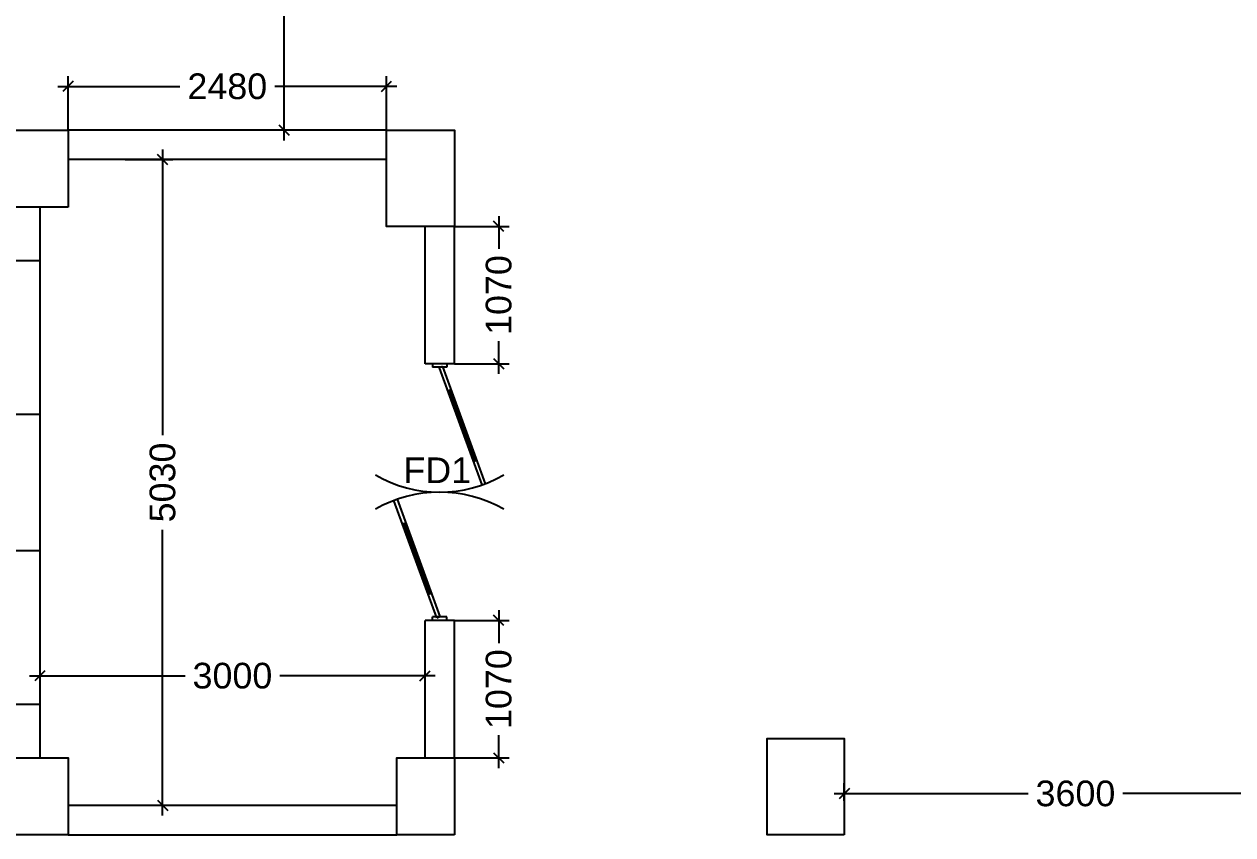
# Model space of a CAD drawing. Extents: x 7620542 to 7843793, y -6476226 to -6093835.
# Drawn here: x 7693232 to 7702645, y -6408579 to -6402265 of the extents above; entities that cross this region are included whole.
import ezdxf
from ezdxf.enums import TextEntityAlignment as Align

# ---------------------------------------------------------------- set-up
doc = ezdxf.new("R2010")
doc.units = 0
doc.header["$LTSCALE"] = 600
doc.header["$MEASUREMENT"] = 0
doc.header["$PDMODE"] = 35
doc.layers.get('0').update_dxf_attribs({"linetype": 'CONTINUOUS'})
doc.layers.get('Defpoints').update_dxf_attribs({"linetype": 'CONTINUOUS'})
for name, color, linetype in [('DOOR', 32, 'CONTINUOUS'), ('Fire Door', 10, 'CONTINUOUS'), ('LA-column', 3, 'CONTINUOUS'), ('Walls', 7, 'CONTINUOUS'), ('Working Dim', 5, 'CONTINUOUS')]:
    doc.layers.add(name, color=color, linetype=linetype)
doc.styles.add('ari', font='arial.ttf')
doc.styles.add('ARIAL', font='arial.ttf')
doc.dimstyles.new('int. dim', dxfattribs={"dimtxt": 450, "dimasz": 80, "dimexe": 80, "dimexo": 0, "dimgap": 70, "dimtad": 0, "dimdec": 0, "dimzin": 12, "dimdsep": 46, "dimtxsty": 'ari', "dimblk": 'OBLIQUE', "dimcen": 2, "dimdle": 80, "dimclrd": 256, "dimclre": 256, "dimclrt": 6, "dimadec": 0, "dimazin": 0, "dimtfac": 1, "dimtdec": 0, "dimtix": 1, "dimtmove": 2, "dimatfit": 3, "dimfxl": 1, "dimtolj": 1, "dimtzin": 0, "dimlwd": -1, "dimlwe": -1, "dimarcsym": 0})

# ---------------------------------------------------------------- blocks, each defined once
blk = doc.blocks.new('_Oblique')
at = {"color": 0, "linetype": 'ByBlock', "lineweight": -2}
blk.add_line((-0.5, -0.5), (0.5, 0.5), dxfattribs=at)
blk = doc.blocks.new('*D894')
at = {"layer": 'Defpoints', "color": 0, "transparency": 16777216}
for p in [(7695255.9, -6397809.7), (7695984.1, -6397809.7, -1.7), (7695984.1, -6403089.7, -1.7)]:
    blk.add_point(p, dxfattribs=at)
at = {"layer": 'Working Dim', "transparency": 16777216}
for p, q in [((7695255.9, -6397729.7), (7695255.9, -6400081.4)), ((7695984.1, -6397809.7), (7695175.9, -6397809.7)), ((7695255.9, -6403169.7), (7695255.9, -6400818)), ((7695984.1, -6403089.7), (7695175.9, -6403089.7))]:
    blk.add_line(p, q, dxfattribs=at)
at = {"layer": 'Working Dim', "transparency": 16777216, "xscale": 80, "yscale": 80, "zscale": 80}
for p, rotation in [((7695255.9, -6397809.7), 90), ((7695255.9, -6403089.7), 270)]:
    blk.add_blockref('_Oblique', p, dxfattribs=dict(at, rotation=rotation))
at = {"layer": 'Working Dim', "color": 6, "transparency": 16777216, "insert": (7695255.9, -6400449.7), "char_height": 200, "attachment_point": 5, "rotation": 90, "style": 'ari'}
blk.add_mtext('\\A1;5280', dxfattribs=at)
blk = doc.blocks.new('*D2220')
at = {"layer": 'Defpoints', "color": 0, "transparency": 16777216}
for p in [(7693354, -6407263.1, 14.7), (7696354.2, -6407340.8), (7696354.2, -6407355.1, 15.9)]:
    blk.add_point(p, dxfattribs=at)
at = {"layer": 'Working Dim', "transparency": 16777216}
for p, q in [((7693354, -6407263.1), (7693354, -6407420.8)), ((7696354.2, -6407355.1), (7696354.2, -6407260.8)), ((7693274, -6407340.8), (7694485.9, -6407340.8)), ((7696434.2, -6407340.8), (7695222.3, -6407340.8))]:
    blk.add_line(p, q, dxfattribs=at)
at = {"layer": 'Working Dim', "transparency": 16777216, "xscale": 80, "yscale": 80, "zscale": 80, "rotation": 180}
blk.add_blockref('_Oblique', (7693354, -6407340.8), dxfattribs=at)
at = {"layer": 'Working Dim', "transparency": 16777216, "xscale": 80, "yscale": 80, "zscale": 80}
blk.add_blockref('_Oblique', (7696354.2, -6407340.8), dxfattribs=at)
at = {"layer": 'Working Dim', "color": 6, "transparency": 16777216, "insert": (7694854.1, -6407340.8), "char_height": 200, "attachment_point": 5, "style": 'ari'}
blk.add_mtext('\\A1;3000', dxfattribs=at)
blk = doc.blocks.new('*D2227')
at = {"layer": 'Defpoints', "color": 0, "transparency": 16777216}
for p in [(7694018.7, -6403320.1, 5.7), (7694310.4, -6403320.1), (7694018.8, -6408349.6, 2.2)]:
    blk.add_point(p, dxfattribs=at)
at = {"layer": 'Working Dim', "transparency": 16777216}
for p, q in [((7694310.4, -6403240.1), (7694310.4, -6405466.6)), ((7694018.7, -6403320.1), (7694390.4, -6403320.1)), ((7694310.4, -6408429.6), (7694310.4, -6406203.2)), ((7694018.8, -6408349.6), (7694390.4, -6408349.6))]:
    blk.add_line(p, q, dxfattribs=at)
at = {"layer": 'Working Dim', "transparency": 16777216, "xscale": 80, "yscale": 80, "zscale": 80}
for p, rotation in [((7694310.4, -6403320.1), 90), ((7694310.4, -6408349.6), 270)]:
    blk.add_blockref('_Oblique', p, dxfattribs=dict(at, rotation=rotation))
at = {"layer": 'Working Dim', "color": 6, "transparency": 16777216, "insert": (7694310.4, -6405834.9), "char_height": 200, "attachment_point": 5, "rotation": 90, "style": 'ari'}
blk.add_mtext('\\A1;5030', dxfattribs=at)
blk = doc.blocks.new('*D2230')
at = {"layer": 'Defpoints', "color": 0, "transparency": 16777216}
for p in [(7693574.1, -6402749.8), (7693574.1, -6403089.7), (7696054.1, -6403089.7)]:
    blk.add_point(p, dxfattribs=at)
at = {"layer": 'Working Dim', "transparency": 16777216}
for p, q in [((7693574.1, -6403089.7), (7693574.1, -6402669.8)), ((7696054.1, -6403089.7), (7696054.1, -6402669.8)), ((7693494.1, -6402749.8), (7694444.1, -6402749.8)), ((7696134.1, -6402749.8), (7695184.1, -6402749.8))]:
    blk.add_line(p, q, dxfattribs=at)
at = {"layer": 'Working Dim', "transparency": 16777216, "xscale": 80, "yscale": 80, "zscale": 80, "rotation": 180}
blk.add_blockref('_Oblique', (7693574.1, -6402749.8), dxfattribs=at)
at = {"layer": 'Working Dim', "transparency": 16777216, "xscale": 80, "yscale": 80, "zscale": 80}
blk.add_blockref('_Oblique', (7696054.1, -6402749.8), dxfattribs=at)
at = {"layer": 'Working Dim', "color": 6, "transparency": 16777216, "insert": (7694814.1, -6402749.8), "char_height": 200, "attachment_point": 5, "style": 'ari'}
blk.add_mtext('\\A1;2480', dxfattribs=at)
blk = doc.blocks.new('*D2231')
at = {"layer": 'Defpoints', "color": 0, "transparency": 16777216}
for p in [(7696584.2, -6403839.7), (7696928.1, -6403839.7), (7696584.2, -6404909.6)]:
    blk.add_point(p, dxfattribs=at)
at = {"layer": 'Working Dim', "transparency": 16777216}
for p, q in [((7696928.1, -6403759.7), (7696928.1, -6404015.8)), ((7696584.2, -6403839.7), (7697008.1, -6403839.7)), ((7696928.1, -6404989.6), (7696928.1, -6404733.5)), ((7696584.2, -6404909.6), (7697008.1, -6404909.6))]:
    blk.add_line(p, q, dxfattribs=at)
at = {"layer": 'Working Dim', "transparency": 16777216, "xscale": 80, "yscale": 80, "zscale": 80}
for p, rotation in [((7696928.1, -6403839.7), 90), ((7696928.1, -6404909.6), 270)]:
    blk.add_blockref('_Oblique', p, dxfattribs=dict(at, rotation=rotation))
at = {"layer": 'Working Dim', "color": 6, "transparency": 16777216, "insert": (7696928.1, -6404374.7), "char_height": 200, "attachment_point": 5, "rotation": 90, "style": 'ari'}
blk.add_mtext('\\A1;1070', dxfattribs=at)
blk = doc.blocks.new('*D2232')
at = {"layer": 'Defpoints', "color": 0, "transparency": 16777216}
for p in [(7696584.1, -6406909.6, 10.7), (7696584.1, -6407979.5), (7696928.1, -6407979.5)]:
    blk.add_point(p, dxfattribs=at)
at = {"layer": 'Working Dim', "transparency": 16777216}
for p, q in [((7696584.1, -6406909.6), (7697008.1, -6406909.6)), ((7696928.1, -6406829.6), (7696928.1, -6407085.7)), ((7696928.1, -6408059.5), (7696928.1, -6407803.4)), ((7696584.1, -6407979.5), (7697008.1, -6407979.5))]:
    blk.add_line(p, q, dxfattribs=at)
at = {"layer": 'Working Dim', "transparency": 16777216, "xscale": 80, "yscale": 80, "zscale": 80}
for p, rotation in [((7696928.1, -6406909.6), 90), ((7696928.1, -6407979.5), 270)]:
    blk.add_blockref('_Oblique', p, dxfattribs=dict(at, rotation=rotation))
at = {"layer": 'Working Dim', "color": 6, "transparency": 16777216, "insert": (7696928.1, -6407444.5), "char_height": 200, "attachment_point": 5, "rotation": 90, "style": 'ari'}
blk.add_mtext('\\A1;1070', dxfattribs=at)
blk = doc.blocks.new('A$C15456D16')
at = {"layer": 'Fire Door'}
for p, q in [((969.1, -3.6), (55.6, 329)), ((969.1, -3.6), (55.6, 329)), ((969.2, -3.6), (55.6, 329)), ((978.6, 22.6), (65.1, 355.1)), ((978.6, 22.6), (65.1, 355.1)), ((978.7, 22.6), (65.1, 355.1)), ((247.8, 288.6), (238.3, 262.5)), ((247.8, 288.6), (238.3, 262.5)), ((247.8, 288.6), (238.3, 262.5)), ((791.2, 76), (243, 275.5)), ((791.2, 76), (243, 275.5)), ((791.2, 76), (243, 275.5)), ((-1000, 55.6), (-972.2, 55.6)), ((-1000, -55.6), (-1000, 55.6)), ((-1000, 55.6), (-972.2, 55.6)), ((-1000, -55.6), (-1000, 55.6)), ((-1000, 55.6), (-972.2, 55.6)), ((-1000, -55.6), (-1000, 55.6)), ((-978.6, -22.6), (-969.1, 3.6)), ((-978.6, -22.6), (-969.1, 3.6)), ((-978.6, -22.6), (-969.1, 3.6)), ((-972.2, -55.6), (-972.2, 55.6)), ((-972.2, -55.6), (-972.2, 55.6)), ((-972.2, -55.6), (-972.2, 55.6)), ((-969.1, 3.6), (-55.6, -329)), ((-969.1, 3.6), (-55.6, -329)), ((-969.1, 3.6), (-55.5, -329)), ((795.9, 89.1), (786.4, 63)), ((795.9, 89.1), (786.4, 63)), ((795.9, 89.1), (786.4, 63)), ((978.6, 22.6), (969.1, -3.6)), ((978.6, 22.6), (969.1, -3.6)), ((978.7, 22.6), (969.2, -3.6)), ((1000, 55.6), (972.2, 55.6)), ((972.2, -55.6), (972.2, 55.6)), ((1000, 55.6), (972.2, 55.6)), ((972.2, -55.6), (972.2, 55.6)), ((1000, 55.6), (972.2, 55.6)), ((972.2, -55.6), (972.2, 55.6)), ((1000, -55.6), (1000, 55.6)), ((1000, -55.6), (1000, 55.6)), ((1000, -55.6), (1000, 55.6)), ((-1000, -55.6), (-972.2, -55.6)), ((-1000, -55.6), (-972.2, -55.6)), ((-1000, -55.6), (-972.2, -55.6)), ((-978.6, -22.6), (-65.1, -355.1)), ((-978.6, -22.6), (-65.1, -355.1)), ((-978.6, -22.6), (-65, -355.1)), ((-795.9, -89.1), (-786.4, -63)), ((-795.9, -89.1), (-786.4, -63)), ((-795.9, -89.1), (-786.4, -63)), ((-791.2, -76), (-243, -275.5)), ((-791.2, -76), (-243, -275.5)), ((-791.2, -76), (-243, -275.5)), ((1000, -55.6), (972.2, -55.6)), ((1000, -55.6), (972.2, -55.6)), ((1000, -55.6), (972.2, -55.6)), ((-238.3, -262.5), (-247.8, -288.6)), ((-238.3, -262.5), (-247.8, -288.6)), ((-238.3, -262.5), (-247.8, -288.6))]:
    blk.add_line(p, q, dxfattribs=at)
at = {"layer": 'Fire Door', "extrusion": (0, 0, -1)}
for centre, major_axis, start_param, end_param in [((-1000, 0), (-1000, 0.1), 2.617886, 3.665084), ((-1000, 0), (-1000, 0.1), 2.617886, 3.665084), ((-1000, 0), (-1000, 0.1), 2.617886, 3.665084), ((1000, 0), (1000, 0.1), 2.618102, 3.665299), ((1000, 0), (1000, 0.1), 2.618102, 3.665299), ((1000, 0), (1000, 0.1), 2.618102, 3.665299)]:
    blk.add_ellipse(centre, major_axis=major_axis, ratio=1, start_param=start_param, end_param=end_param, dxfattribs=at)
blk = doc.blocks.new('*D2519')
at = {"layer": 'Defpoints', "color": 0, "transparency": 16777216}
for p in [(7699619, -6408314.3, -5.3), (7703219.1, -6408258.1), (7703219.1, -6408314.3, 7.2)]:
    blk.add_point(p, dxfattribs=at)
at = {"layer": 'Working Dim', "transparency": 16777216}
for p, q in [((7699619, -6408314.3), (7699619, -6408178.1)), ((7703219.1, -6408314.3), (7703219.1, -6408178.1)), ((7699539, -6408258.1), (7701050.8, -6408258.1)), ((7703299.1, -6408258.1), (7701787.3, -6408258.1))]:
    blk.add_line(p, q, dxfattribs=at)
at = {"layer": 'Working Dim', "transparency": 16777216, "xscale": 80, "yscale": 80, "zscale": 80, "rotation": 180}
blk.add_blockref('_Oblique', (7699619, -6408258.1), dxfattribs=at)
at = {"layer": 'Working Dim', "transparency": 16777216, "xscale": 80, "yscale": 80, "zscale": 80}
blk.add_blockref('_Oblique', (7703219.1, -6408258.1), dxfattribs=at)
at = {"layer": 'Working Dim', "color": 6, "transparency": 16777216, "insert": (7701419.1, -6408258.1), "char_height": 200, "attachment_point": 5, "style": 'ari'}
blk.add_mtext('\\A1;3600', dxfattribs=at)

msp = doc.modelspace()

# ---------------------------------------------------------------- linework, layer by layer
at = {"layer": 'DOOR', "linetype": 'Continuous', "elevation": -12.441}
for points in [[(7693124.044, -6405304.806), (7693124.044, -6404104.806), (7693354.044, -6404104.806), (7693354.044, -6405304.806)], [(7693124.134, -6407564.58), (7693124.134, -6406364.58), (7693354.134, -6406364.58), (7693354.134, -6407564.58)]]:
    msp.add_lwpolyline(points, close=True, dxfattribs=at)
at = {"layer": 'LA-column', "color": 2}
for points, elevation in [([(7693574.134, -6403689.722), (7693124.134, -6403689.722), (7693124.134, -6403089.722), (7693574.134, -6403089.722)], -9.699), ([(7696584.148, -6403839.722), (7696054.148, -6403839.722), (7696054.148, -6403089.722), (7696584.148, -6403089.722)], -4.092), ([(7699618.973, -6408579.442), (7699018.973, -6408579.442), (7699018.973, -6407829.442), (7699618.973, -6407829.442)], -5.339), ([(7693574.134, -6408579.442), (7693124.134, -6408579.442), (7693124.134, -6407979.442), (7693574.134, -6407979.442)], -9.699), ([(7696584.148, -6408579.442), (7696134.148, -6408579.442), (7696134.148, -6407979.442), (7696584.148, -6407979.442)], -4.092)]:
    msp.add_lwpolyline(points, close=True, dxfattribs=dict(at, elevation=elevation))
at = {"layer": 'Walls', "linetype": 'Continuous'}
for p, q in [((7696054.148, -6403089.739, -12.441), (7693574.134, -6403089.739, -12.441)), ((7696054.148, -6403320.099, -12.441), (7693574.044, -6403320.099, -12.441)), ((7693354.134, -6403689.739, -12.441), (7693354.134, -6407979.459, -12.441)), ((7696354.152, -6404909.609, -12.441), (7696354.152, -6403839.722, -12.441)), ((7696584.152, -6404909.609, -12.441), (7696584.152, -6403839.722, -12.441)), ((7696584.152, -6404909.609, -12.441), (7696354.152, -6404909.609, -12.441)), ((7696584.152, -6406909.609, -12.441), (7696354.152, -6406909.609, -12.441)), ((7696354.152, -6407979.325, -12.441), (7696354.152, -6406909.609, -12.441)), ((7696584.148, -6407979.459, -12.441), (7696584.148, -6406909.609, -1.702)), ((7693574.134, -6408349.63, -12.441), (7696134.108, -6408349.63, -12.441)), ((7693574.134, -6408579.459, -12.441), (7696134.148, -6408579.459, -12.441))]:
    msp.add_line(p, q, dxfattribs=at)

# ---------------------------------------------------------------- block references
at = {"layer": 'Fire Door', "color": 3, "lineweight": 0, "xscale": -1, "rotation": 90}
msp.add_blockref('A$C15456D16', (7696467.351, -6405909.59, -12.441), dxfattribs=at)

# ---------------------------------------------------------------- texts
at = {"layer": 'Fire Door', "style": 'ARIAL'}
msp.add_text('FD1', height=200, dxfattribs=at).set_placement((7696449.236, -6405839.552, -11.463), align=Align.CENTER)

# ---------------------------------------------------------------- dimensions: what is measured, and where the dimension line sits
at = {"layer": 'Working Dim'}
for base, p1, p2, picture, middle in [((7695255.883, -6397809.656, -7.31), (7695984.081, -6403089.744, -9.02), (7695984.078, -6397809.656, -9.02), '*D894', (7695255.883, -6400449.7, -7.31)), ((7694310.397, -6403320.099, -12.441), (7694018.75, -6408349.63, -10.255), (7694018.745, -6403320.099, -6.696), '*D2227', (7694310.397, -6405834.865, -12.441)), ((7696928.124, -6403839.722, -12.441), (7696584.152, -6404909.609, -12.441), (7696584.152, -6403839.722, -12.441), '*D2231', (7696928.124, -6404374.665, -12.441)), ((7696928.124, -6407979.459, -12.441), (7696584.148, -6406909.609, -1.702), (7696584.148, -6407979.459, -12.441), '*D2232', (7696928.124, -6407444.534, -12.441))]:
    dim = msp.add_linear_dim(base=base, p1=p1, p2=p2, angle=90, dimstyle='int. dim', override={"dimtxt": 200}, dxfattribs=at)
    dim.commit()
    dim.dimension.update_dxf_attribs({"geometry": picture, "text_midpoint": middle})
for base, p1, p2, picture, middle in [((7693574.134, -6402749.819, -12.441), (7696054.148, -6403089.739, -12.441), (7693574.134, -6403089.739, -12.441), '*D2230', (7694814.141, -6402749.819, -12.441)), ((7696354.152, -6407340.793, -12.441), (7693354.044, -6407263.104, 2.283), (7696354.152, -6407355.08, 3.429), '*D2220', (7694854.098, -6407340.793, -12.441))]:
    dim = msp.add_linear_dim(base=base, p1=p1, p2=p2, dimstyle='int. dim', override={"dimtxt": 200}, dxfattribs=at)
    dim.commit()
    dim.dimension.update_dxf_attribs({"geometry": picture, "text_midpoint": middle})
at = {"layer": 'Working Dim', "color": 7}
dim = msp.add_linear_dim(base=(7703219.146, -6408258.137), p1=(7699618.973, -6408314.251, -5.339), p2=(7703219.146, -6408314.251, 7.236), dimstyle='int. dim', override={"dimtxt": 200, "dimarcsym": 1}, dxfattribs=at)
dim.commit()
dim.dimension.update_dxf_attribs({"geometry": '*D2519', "text_midpoint": (7701419.06, -6408258.137)})

doc.saveas('drawing.dxf')
